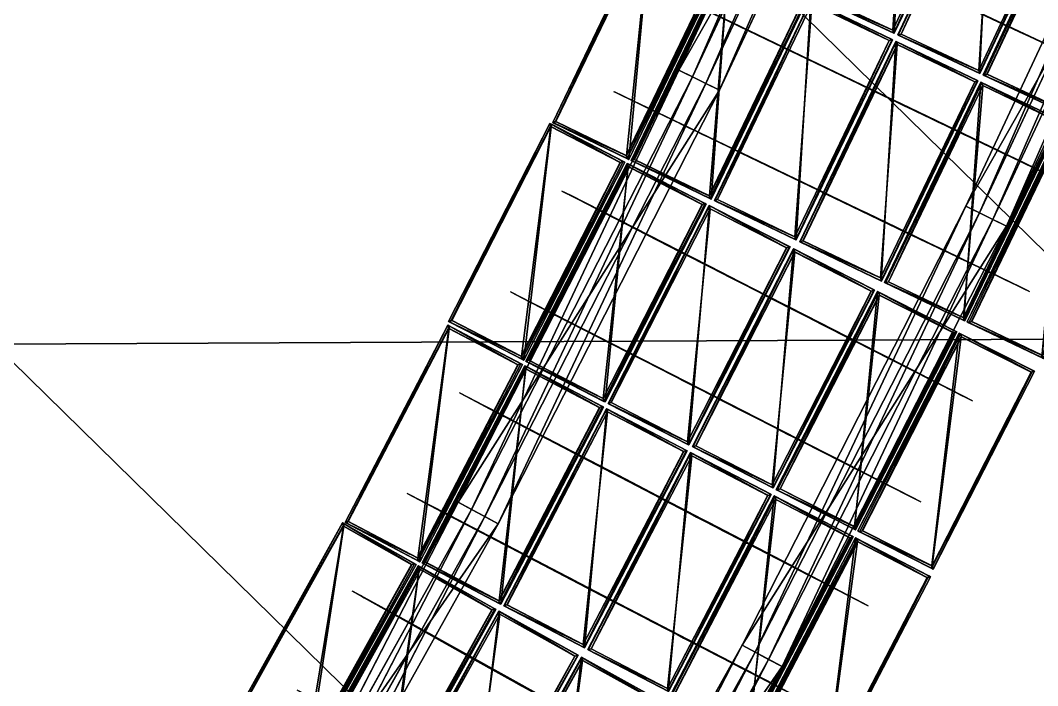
# Model space of a CAD drawing. Extents: x -372 to 678, y -263 to 741.
# Drawn here: x 194.69 to 205.91, y 59.36 to 66.69 of the extents above; entities that cross this region are included whole.
import ezdxf

# ---------------------------------------------------------------- set-up
doc = ezdxf.new("R2010")
doc.units = 0
doc.header["$LTSCALE"] = 0.0254
doc.layers.get('0').update_dxf_attribs({"linetype": 'CONTINUOUS'})
doc.layers.add('LOCATION_SNAPSHOT', color=144, linetype='CONTINUOUS')
doc.layers.add('LOCATION_TERRAIN', color=36, linetype='CONTINUOUS')

# ---------------------------------------------------------------- blocks, each defined once
blk = doc.blocks.new('LOCATION_SNAPSHOT')
at = {"color": 8}
mesh = blk.add_polyface(dxfattribs=at)
corners = [(-369.308, -262.945), (369.306, 262.947), (-371.821, 259.377), (371.824, -259.377)]
mesh.append_faces([[corners[k] for k in face] for face in [(0, 1, 2), (1, 0, 3)]], dxfattribs={"vtx0": -1, "color": 8})
blk = doc.blocks.new('LOCATION_TERRAIN')
at = {"color": 8}
mesh = blk.add_polyface(dxfattribs=at)
corners = [(206.966, 63.179, 3.534), (206.906, 75.616, 3.383), (194.344, 75.555, 2.913)]
mesh.append_faces([[corners[k] for k in face] for face in [(0, 1, 2)]], dxfattribs={"color": 8})
mesh = blk.add_polyface(dxfattribs=at)
corners = [(206.966, 63.179, 3.534), (194.344, 75.555, 2.913), (194.404, 63.119, 3.344)]
mesh.append_faces([[corners[k] for k in face] for face in [(0, 1, 2)]], dxfattribs={"color": 8})
mesh = blk.add_polyface(dxfattribs=at)
corners = [(207.026, 50.743, 4.174), (206.966, 63.179, 3.534), (194.404, 63.119, 3.344)]
mesh.append_faces([[corners[k] for k in face] for face in [(0, 1, 2)]], dxfattribs={"color": 8})
mesh = blk.add_polyface(dxfattribs=at)
corners = [(207.026, 50.743, 4.174), (194.404, 63.119, 3.344), (194.464, 50.682, 4.183)]
mesh.append_faces([[corners[k] for k in face] for face in [(0, 1, 2)]], dxfattribs={"color": 8})
blk = doc.blocks.new('GROUP_53')
at = {"color": 0}
for p, q in [((8.294, 17.133, -0.399), (5.805, 12.688, -0.327)), ((8.294, 17.133, 0.101), (5.805, 12.688, 0.173)), ((8.294, 17.133, 0.101), (5.805, 12.688, 0.173)), ((8.294, 17.133, -0.399), (5.805, 12.688, -0.327)), ((8.294, 17.133, -0.399), (5.952, 12.609, -0.327)), ((8.294, 17.133, -0.399), (5.952, 12.609, -0.327)), ((8.437, 17.049, -0.399), (5.952, 12.609, -0.327)), ((8.437, 17.049, -0.399), (5.952, 12.609, -0.327)), ((8.437, 17.049, -0.149), (5.952, 12.609, -0.077)), ((8.437, 17.049, -0.149), (5.952, 12.609, -0.077)), ((8.437, 17.049, -0.149), (6.099, 12.53, -0.077)), ((8.437, 17.049, -0.149), (6.099, 12.53, -0.077)), ((8.581, 16.964, -0.149), (6.099, 12.53, -0.077)), ((8.581, 16.964, -0.149), (6.099, 12.53, -0.077)), ((8.581, 16.964, -0.399), (6.099, 12.53, -0.327)), ((8.581, 16.964, -0.399), (6.099, 12.53, -0.327)), ((8.581, 16.964, -0.399), (6.246, 12.451, -0.327)), ((8.581, 16.964, -0.399), (6.246, 12.451, -0.327)), ((8.725, 16.88, 0.101), (5.805, 12.688, 0.173)), ((8.725, 16.88, 0.101), (5.805, 12.688, 0.173)), ((8.725, 16.88, -0.399), (6.246, 12.451, -0.327)), ((8.725, 16.88, -0.399), (6.246, 12.451, -0.327)), ((8.725, 16.88, 0.101), (6.246, 12.451, 0.173)), ((8.725, 16.88, 0.101), (6.246, 12.451, 0.173)), ((5.805, 12.688, -0.327), (3.36, 7.909, -0.278)), ((5.805, 12.688, 0.173), (3.36, 7.909, 0.222)), ((5.805, 12.688, 0.173), (3.36, 7.909, 0.222)), ((5.805, 12.688, -0.327), (3.36, 7.909, -0.278)), ((5.805, 12.688, -0.327), (3.51, 7.836, -0.278)), ((5.805, 12.688, -0.327), (3.51, 7.836, -0.278)), ((5.805, 12.688, -0.327), (5.952, 12.609, -0.327)), ((6.246, 12.451, 0.173), (5.805, 12.688, 0.173)), ((5.805, 12.688, 0.173), (5.805, 12.688, -0.327)), ((5.805, 12.688, -0.327), (5.952, 12.609, -0.327)), ((6.246, 12.451, 0.173), (5.805, 12.688, 0.173)), ((5.805, 12.688, 0.173), (5.805, 12.688, -0.327)), ((5.952, 12.609, -0.327), (3.51, 7.836, -0.278)), ((5.952, 12.609, -0.327), (3.51, 7.836, -0.278)), ((5.952, 12.609, -0.077), (3.51, 7.836, -0.028)), ((5.952, 12.609, -0.077), (3.51, 7.836, -0.028)), ((5.952, 12.609, -0.077), (3.659, 7.763, -0.028)), ((5.952, 12.609, -0.077), (3.659, 7.763, -0.028)), ((5.952, 12.609, -0.327), (5.952, 12.609, -0.077)), ((5.952, 12.609, -0.077), (6.099, 12.53, -0.077)), ((5.952, 12.609, -0.327), (5.952, 12.609, -0.077)), ((5.952, 12.609, -0.077), (6.099, 12.53, -0.077)), ((6.246, 12.451, 0.173), (3.36, 7.909, 0.222)), ((6.246, 12.451, 0.173), (3.36, 7.909, 0.222)), ((6.099, 12.53, -0.077), (3.659, 7.763, -0.028)), ((6.099, 12.53, -0.077), (3.659, 7.763, -0.028)), ((6.099, 12.53, -0.327), (3.659, 7.763, -0.278)), ((6.099, 12.53, -0.327), (3.659, 7.763, -0.278)), ((6.099, 12.53, -0.327), (3.809, 7.689, -0.278)), ((6.099, 12.53, -0.327), (3.809, 7.689, -0.278)), ((6.246, 12.451, -0.327), (3.809, 7.689, -0.278)), ((6.246, 12.451, -0.327), (3.809, 7.689, -0.278)), ((6.246, 12.451, 0.173), (3.809, 7.689, 0.222)), ((6.246, 12.451, 0.173), (3.809, 7.689, 0.222)), ((6.099, 12.53, -0.077), (6.099, 12.53, -0.327)), ((6.099, 12.53, -0.327), (6.246, 12.451, -0.327)), ((6.099, 12.53, -0.077), (6.099, 12.53, -0.327)), ((6.099, 12.53, -0.327), (6.246, 12.451, -0.327)), ((6.246, 12.451, -0.327), (6.246, 12.451, 0.173)), ((6.246, 12.451, -0.327), (6.246, 12.451, 0.173)), ((3.36, 7.909, -0.278), (0.655, 2.147, -0.25)), ((3.36, 7.909, 0.222), (0.655, 2.147, 0.25)), ((3.36, 7.909, 0.222), (0.655, 2.147, 0.25)), ((3.36, 7.909, -0.278), (0.655, 2.147, -0.25)), ((3.36, 7.909, -0.278), (3.51, 7.836, -0.278)), ((3.809, 7.689, 0.222), (3.36, 7.909, 0.222)), ((3.36, 7.909, 0.222), (3.36, 7.909, -0.278)), ((3.36, 7.909, -0.278), (3.51, 7.836, -0.278)), ((3.809, 7.689, 0.222), (3.36, 7.909, 0.222)), ((3.36, 7.909, 0.222), (3.36, 7.909, -0.278)), ((3.51, 7.836, -0.278), (0.807, 2.078, -0.25)), ((3.51, 7.836, -0.278), (0.807, 2.078, -0.25)), ((3.51, 7.836, -0.028), (0.807, 2.078)), ((3.51, 7.836, -0.028), (0.807, 2.078)), ((3.659, 7.763, -0.028), (0.959, 2.01)), ((3.659, 7.763, -0.028), (0.959, 2.01)), ((3.659, 7.763, -0.278), (0.959, 2.01, -0.25)), ((3.659, 7.763, -0.278), (0.959, 2.01, -0.25)), ((3.51, 7.836, -0.278), (3.51, 7.836, -0.028)), ((3.51, 7.836, -0.028), (3.659, 7.763, -0.028)), ((3.51, 7.836, -0.278), (3.51, 7.836, -0.028)), ((3.51, 7.836, -0.028), (3.659, 7.763, -0.028)), ((3.659, 7.763, -0.028), (3.659, 7.763, -0.278)), ((3.659, 7.763, -0.278), (3.809, 7.689, -0.278)), ((3.659, 7.763, -0.028), (3.659, 7.763, -0.278)), ((3.659, 7.763, -0.278), (3.809, 7.689, -0.278)), ((3.809, 7.689, 0.222), (0.655, 2.147, 0.25)), ((3.809, 7.689, 0.222), (0.655, 2.147, 0.25)), ((3.809, 7.689, -0.278), (1.111, 1.941, -0.25)), ((3.809, 7.689, -0.278), (1.111, 1.941, -0.25)), ((3.809, 7.689, 0.222), (1.111, 1.941, 0.25)), ((3.809, 7.689, 0.222), (1.111, 1.941, 0.25)), ((3.809, 7.689, -0.278), (3.809, 7.689, 0.222)), ((3.809, 7.689, -0.278), (3.809, 7.689, 0.222))]:
    blk.add_line(p, q, dxfattribs=at)
mesh = blk.add_polyface(dxfattribs=at)
corners = [(8.294, 17.133, -0.399), (5.952, 12.609, -0.327), (5.805, 12.688, -0.327)]
mesh.append_faces([[corners[k] for k in face] for face in [(0, 1, 2)]], dxfattribs={"color": 0})
mesh = blk.add_polyface(dxfattribs=at)
corners = [(8.725, 16.88, 0.101), (8.294, 17.133, 0.101), (5.805, 12.688, 0.173)]
mesh.append_faces([[corners[k] for k in face] for face in [(0, 1, 2)]], dxfattribs={"color": 0})
mesh = blk.add_polyface(dxfattribs=at)
corners = [(8.294, 17.133, 0.101), (5.805, 12.688, -0.327), (5.805, 12.688, 0.173), (8.294, 17.133, -0.399)]
mesh.append_faces([[corners[k] for k in face] for face in [(0, 1, 2), (1, 0, 3)]], dxfattribs={"vtx0": -1, "color": 0})
mesh = blk.add_polyface(dxfattribs=at)
corners = [(8.437, 17.049, -0.399), (5.952, 12.609, -0.327), (8.294, 17.133, -0.399)]
mesh.append_faces([[corners[k] for k in face] for face in [(0, 1, 2)]], dxfattribs={"color": 0})
mesh = blk.add_polyface(dxfattribs=at)
corners = [(8.437, 17.049, -0.399), (5.952, 12.609, -0.077), (5.952, 12.609, -0.327), (8.437, 17.049, -0.149)]
mesh.append_faces([[corners[k] for k in face] for face in [(0, 1, 2), (1, 0, 3)]], dxfattribs={"vtx0": -1, "color": 0})
mesh = blk.add_polyface(dxfattribs=at)
corners = [(8.437, 17.049, -0.149), (6.099, 12.53, -0.077), (5.952, 12.609, -0.077)]
mesh.append_faces([[corners[k] for k in face] for face in [(0, 1, 2)]], dxfattribs={"color": 0})
mesh = blk.add_polyface(dxfattribs=at)
corners = [(8.581, 16.964, -0.149), (6.099, 12.53, -0.077), (8.437, 17.049, -0.149)]
mesh.append_faces([[corners[k] for k in face] for face in [(0, 1, 2)]], dxfattribs={"color": 0})
mesh = blk.add_polyface(dxfattribs=at)
corners = [(8.581, 16.964, -0.149), (6.099, 12.53, -0.327), (6.099, 12.53, -0.077), (8.581, 16.964, -0.399)]
mesh.append_faces([[corners[k] for k in face] for face in [(0, 1, 2), (1, 0, 3)]], dxfattribs={"vtx0": -1, "color": 0})
mesh = blk.add_polyface(dxfattribs=at)
corners = [(8.581, 16.964, -0.399), (6.246, 12.451, -0.327), (6.099, 12.53, -0.327)]
mesh.append_faces([[corners[k] for k in face] for face in [(0, 1, 2)]], dxfattribs={"color": 0})
mesh = blk.add_polyface(dxfattribs=at)
corners = [(8.725, 16.88, -0.399), (6.246, 12.451, -0.327), (8.581, 16.964, -0.399)]
mesh.append_faces([[corners[k] for k in face] for face in [(0, 1, 2)]], dxfattribs={"color": 0})
mesh = blk.add_polyface(dxfattribs=at)
corners = [(8.725, 16.88, 0.101), (5.805, 12.688, 0.173), (6.246, 12.451, 0.173)]
mesh.append_faces([[corners[k] for k in face] for face in [(0, 1, 2)]], dxfattribs={"color": 0})
mesh = blk.add_polyface(dxfattribs=at)
corners = [(8.725, 16.88, -0.399), (6.246, 12.451, 0.173), (6.246, 12.451, -0.327), (8.725, 16.88, 0.101)]
mesh.append_faces([[corners[k] for k in face] for face in [(0, 1, 2), (1, 0, 3)]], dxfattribs={"vtx0": -1, "color": 0})
mesh = blk.add_polyface(dxfattribs=at)
corners = [(5.805, 12.688, -0.327), (3.51, 7.836, -0.278), (3.36, 7.909, -0.278)]
mesh.append_faces([[corners[k] for k in face] for face in [(0, 1, 2)]], dxfattribs={"color": 0})
mesh = blk.add_polyface(dxfattribs=at)
corners = [(6.246, 12.451, 0.173), (5.805, 12.688, 0.173), (3.36, 7.909, 0.222)]
mesh.append_faces([[corners[k] for k in face] for face in [(0, 1, 2)]], dxfattribs={"color": 0})
mesh = blk.add_polyface(dxfattribs=at)
corners = [(5.805, 12.688, 0.173), (3.36, 7.909, -0.278), (3.36, 7.909, 0.222), (5.805, 12.688, -0.327)]
mesh.append_faces([[corners[k] for k in face] for face in [(0, 1, 2), (1, 0, 3)]], dxfattribs={"vtx0": -1, "color": 0})
mesh = blk.add_polyface(dxfattribs=at)
corners = [(5.952, 12.609, -0.327), (3.51, 7.836, -0.278), (5.805, 12.688, -0.327)]
mesh.append_faces([[corners[k] for k in face] for face in [(0, 1, 2)]], dxfattribs={"color": 0})
mesh = blk.add_polyface(dxfattribs=at)
corners = [(5.952, 12.609, -0.327), (3.51, 7.836, -0.028), (3.51, 7.836, -0.278), (5.952, 12.609, -0.077)]
mesh.append_faces([[corners[k] for k in face] for face in [(0, 1, 2), (1, 0, 3)]], dxfattribs={"vtx0": -1, "color": 0})
mesh = blk.add_polyface(dxfattribs=at)
corners = [(5.952, 12.609, -0.077), (3.659, 7.763, -0.028), (3.51, 7.836, -0.028)]
mesh.append_faces([[corners[k] for k in face] for face in [(0, 1, 2)]], dxfattribs={"color": 0})
mesh = blk.add_polyface(dxfattribs=at)
corners = [(6.099, 12.53, -0.077), (3.659, 7.763, -0.028), (5.952, 12.609, -0.077)]
mesh.append_faces([[corners[k] for k in face] for face in [(0, 1, 2)]], dxfattribs={"color": 0})
mesh = blk.add_polyface(dxfattribs=at)
corners = [(6.246, 12.451, 0.173), (3.36, 7.909, 0.222), (3.809, 7.689, 0.222)]
mesh.append_faces([[corners[k] for k in face] for face in [(0, 1, 2)]], dxfattribs={"color": 0})
mesh = blk.add_polyface(dxfattribs=at)
corners = [(6.099, 12.53, -0.077), (3.659, 7.763, -0.278), (3.659, 7.763, -0.028), (6.099, 12.53, -0.327)]
mesh.append_faces([[corners[k] for k in face] for face in [(0, 1, 2), (1, 0, 3)]], dxfattribs={"vtx0": -1, "color": 0})
mesh = blk.add_polyface(dxfattribs=at)
corners = [(6.099, 12.53, -0.327), (3.809, 7.689, -0.278), (3.659, 7.763, -0.278)]
mesh.append_faces([[corners[k] for k in face] for face in [(0, 1, 2)]], dxfattribs={"color": 0})
mesh = blk.add_polyface(dxfattribs=at)
corners = [(6.246, 12.451, -0.327), (3.809, 7.689, -0.278), (6.099, 12.53, -0.327)]
mesh.append_faces([[corners[k] for k in face] for face in [(0, 1, 2)]], dxfattribs={"color": 0})
mesh = blk.add_polyface(dxfattribs=at)
corners = [(6.246, 12.451, -0.327), (3.809, 7.689, 0.222), (3.809, 7.689, -0.278), (6.246, 12.451, 0.173)]
mesh.append_faces([[corners[k] for k in face] for face in [(0, 1, 2), (1, 0, 3)]], dxfattribs={"vtx0": -1, "color": 0})
mesh = blk.add_polyface(dxfattribs=at)
corners = [(3.36, 7.909, -0.278), (0.807, 2.078, -0.25), (0.655, 2.147, -0.25), (3.51, 7.836, -0.278)]
mesh.append_faces([[corners[k] for k in face] for face in [(0, 1, 2), (1, 0, 3)]], dxfattribs={"vtx0": -1, "color": 0})
mesh = blk.add_polyface(dxfattribs=at)
corners = [(3.809, 7.689, 0.222), (3.36, 7.909, 0.222), (0.655, 2.147, 0.25)]
mesh.append_faces([[corners[k] for k in face] for face in [(0, 1, 2)]], dxfattribs={"color": 0})
mesh = blk.add_polyface(dxfattribs=at)
corners = [(3.36, 7.909, 0.222), (0.655, 2.147, -0.25), (0.655, 2.147, 0.25), (3.36, 7.909, -0.278)]
mesh.append_faces([[corners[k] for k in face] for face in [(0, 1, 2), (1, 0, 3)]], dxfattribs={"vtx0": -1, "color": 0})
mesh = blk.add_polyface(dxfattribs=at)
corners = [(3.51, 7.836, -0.278), (0.807, 2.078), (0.807, 2.078, -0.25), (3.51, 7.836, -0.028)]
mesh.append_faces([[corners[k] for k in face] for face in [(0, 1, 2), (1, 0, 3)]], dxfattribs={"vtx0": -1, "color": 0})
mesh = blk.add_polyface(dxfattribs=at)
corners = [(3.51, 7.836, -0.028), (0.959, 2.01), (0.807, 2.078), (3.659, 7.763, -0.028)]
mesh.append_faces([[corners[k] for k in face] for face in [(0, 1, 2), (1, 0, 3)]], dxfattribs={"vtx0": -1, "color": 0})
mesh = blk.add_polyface(dxfattribs=at)
corners = [(3.659, 7.763, -0.028), (0.959, 2.01, -0.25), (0.959, 2.01), (3.659, 7.763, -0.278)]
mesh.append_faces([[corners[k] for k in face] for face in [(0, 1, 2), (1, 0, 3)]], dxfattribs={"vtx0": -1, "color": 0})
mesh = blk.add_polyface(dxfattribs=at)
corners = [(3.659, 7.763, -0.278), (1.111, 1.941, -0.25), (0.959, 2.01, -0.25), (3.809, 7.689, -0.278)]
mesh.append_faces([[corners[k] for k in face] for face in [(0, 1, 2), (1, 0, 3)]], dxfattribs={"vtx0": -1, "color": 0})
mesh = blk.add_polyface(dxfattribs=at)
corners = [(3.809, 7.689, 0.222), (0.655, 2.147, 0.25), (1.111, 1.941, 0.25)]
mesh.append_faces([[corners[k] for k in face] for face in [(0, 1, 2)]], dxfattribs={"color": 0})
mesh = blk.add_polyface(dxfattribs=at)
corners = [(3.809, 7.689, -0.278), (1.111, 1.941, 0.25), (1.111, 1.941, -0.25), (3.809, 7.689, 0.222)]
mesh.append_faces([[corners[k] for k in face] for face in [(0, 1, 2), (1, 0, 3)]], dxfattribs={"vtx0": -1, "color": 0})
blk = doc.blocks.new('GROUP217_1')
at = {"color": 9}
blk.add_blockref('GROUP_53', (0, 0), dxfattribs=at)
blk = doc.blocks.new('GROUP216_2')
at = {"color": 0}
blk.add_blockref('GROUP217_1', (0, 0), dxfattribs=at)
blk = doc.blocks.new('GROUP_54')
at = {"color": 0}
for p, q in [((8.566, 17.32, -0.399), (6.003, 12.824, -0.327)), ((8.566, 17.32, 0.101), (6.003, 12.824, 0.173)), ((8.566, 17.32, 0.101), (6.003, 12.824, 0.173)), ((8.566, 17.32, -0.399), (6.003, 12.824, -0.327)), ((8.566, 17.32, -0.399), (6.15, 12.745, -0.327)), ((8.566, 17.32, -0.399), (6.15, 12.745, -0.327)), ((8.709, 17.235, -0.399), (6.15, 12.745, -0.327)), ((8.709, 17.235, -0.399), (6.15, 12.745, -0.327)), ((8.709, 17.235, -0.149), (6.15, 12.745, -0.077)), ((8.709, 17.235, -0.149), (6.15, 12.745, -0.077)), ((8.709, 17.235, -0.149), (6.296, 12.665, -0.077)), ((8.709, 17.235, -0.149), (6.296, 12.665, -0.077)), ((8.996, 17.064, 0.101), (6.003, 12.824, 0.173)), ((8.996, 17.064, 0.101), (6.003, 12.824, 0.173)), ((8.852, 17.15, -0.149), (6.296, 12.665, -0.077)), ((8.852, 17.15, -0.149), (6.296, 12.665, -0.077)), ((8.852, 17.15, -0.399), (6.296, 12.665, -0.327)), ((8.852, 17.15, -0.399), (6.296, 12.665, -0.327)), ((8.852, 17.15, -0.399), (6.442, 12.585, -0.327)), ((8.852, 17.15, -0.399), (6.442, 12.585, -0.327)), ((8.996, 17.064, -0.399), (6.442, 12.585, -0.327)), ((8.996, 17.064, -0.399), (6.442, 12.585, -0.327)), ((8.996, 17.064, 0.101), (6.442, 12.585, 0.173)), ((8.996, 17.064, 0.101), (6.442, 12.585, 0.173)), ((6.003, 12.824, -0.327), (3.481, 7.994, -0.278)), ((6.003, 12.824, 0.173), (3.481, 7.994, 0.222)), ((6.003, 12.824, 0.173), (3.481, 7.994, 0.222)), ((6.003, 12.824, -0.327), (3.481, 7.994, -0.278)), ((6.003, 12.824, -0.327), (3.63, 7.919, -0.278)), ((6.003, 12.824, -0.327), (3.63, 7.919, -0.278)), ((6.003, 12.824, -0.327), (6.15, 12.745, -0.327)), ((6.442, 12.585, 0.173), (6.003, 12.824, 0.173)), ((6.003, 12.824, 0.173), (6.003, 12.824, -0.327)), ((6.003, 12.824, -0.327), (6.15, 12.745, -0.327)), ((6.442, 12.585, 0.173), (6.003, 12.824, 0.173)), ((6.003, 12.824, 0.173), (6.003, 12.824, -0.327)), ((6.15, 12.745, -0.327), (3.63, 7.919, -0.278)), ((6.15, 12.745, -0.327), (3.63, 7.919, -0.278)), ((6.15, 12.745, -0.077), (3.63, 7.919, -0.028)), ((6.15, 12.745, -0.077), (3.63, 7.919, -0.028)), ((6.15, 12.745, -0.077), (3.779, 7.844, -0.028)), ((6.15, 12.745, -0.077), (3.779, 7.844, -0.028)), ((6.15, 12.745, -0.327), (6.15, 12.745, -0.077)), ((6.15, 12.745, -0.077), (6.296, 12.665, -0.077)), ((6.15, 12.745, -0.327), (6.15, 12.745, -0.077)), ((6.15, 12.745, -0.077), (6.296, 12.665, -0.077)), ((6.442, 12.585, 0.173), (3.481, 7.994, 0.222)), ((6.442, 12.585, 0.173), (3.481, 7.994, 0.222)), ((6.296, 12.665, -0.077), (3.779, 7.844, -0.028)), ((6.296, 12.665, -0.077), (3.779, 7.844, -0.028)), ((6.296, 12.665, -0.327), (3.779, 7.844, -0.278)), ((6.296, 12.665, -0.327), (3.779, 7.844, -0.278)), ((6.296, 12.665, -0.327), (3.928, 7.77, -0.278)), ((6.296, 12.665, -0.327), (3.928, 7.77, -0.278)), ((6.442, 12.585, -0.327), (3.928, 7.77, -0.278)), ((6.442, 12.585, -0.327), (3.928, 7.77, -0.278)), ((6.442, 12.585, 0.173), (3.928, 7.77, 0.222)), ((6.442, 12.585, 0.173), (3.928, 7.77, 0.222)), ((6.296, 12.665, -0.077), (6.296, 12.665, -0.327)), ((6.296, 12.665, -0.327), (6.442, 12.585, -0.327)), ((6.296, 12.665, -0.077), (6.296, 12.665, -0.327)), ((6.296, 12.665, -0.327), (6.442, 12.585, -0.327)), ((6.442, 12.585, -0.327), (6.442, 12.585, 0.173)), ((6.442, 12.585, -0.327), (6.442, 12.585, 0.173)), ((3.481, 7.994, -0.278), (0.686, 2.17, -0.25)), ((3.481, 7.994, 0.222), (0.686, 2.17, 0.25)), ((3.481, 7.994, 0.222), (0.686, 2.17, 0.25)), ((3.481, 7.994, -0.278), (0.686, 2.17, -0.25)), ((3.481, 7.994, -0.278), (3.63, 7.919, -0.278)), ((3.928, 7.77, 0.222), (3.481, 7.994, 0.222)), ((3.481, 7.994, 0.222), (3.481, 7.994, -0.278)), ((3.481, 7.994, -0.278), (3.63, 7.919, -0.278)), ((3.928, 7.77, 0.222), (3.481, 7.994, 0.222)), ((3.481, 7.994, 0.222), (3.481, 7.994, -0.278)), ((3.63, 7.919, -0.278), (0.838, 2.1, -0.25)), ((3.63, 7.919, -0.278), (0.838, 2.1, -0.25)), ((3.63, 7.919, -0.028), (0.838, 2.1)), ((3.63, 7.919, -0.028), (0.838, 2.1)), ((3.63, 7.919, -0.278), (3.63, 7.919, -0.028)), ((3.63, 7.919, -0.028), (3.779, 7.844, -0.028)), ((3.63, 7.919, -0.278), (3.63, 7.919, -0.028)), ((3.63, 7.919, -0.028), (3.779, 7.844, -0.028)), ((3.928, 7.77, 0.222), (0.686, 2.17, 0.25)), ((3.928, 7.77, 0.222), (0.686, 2.17, 0.25)), ((3.779, 7.844, -0.028), (0.989, 2.03)), ((3.779, 7.844, -0.028), (0.989, 2.03)), ((3.779, 7.844, -0.278), (0.989, 2.03, -0.25)), ((3.779, 7.844, -0.278), (0.989, 2.03, -0.25)), ((3.928, 7.77, -0.278), (1.14, 1.961, -0.25)), ((3.928, 7.77, -0.278), (1.14, 1.961, -0.25)), ((3.928, 7.77, 0.222), (1.14, 1.961, 0.25)), ((3.928, 7.77, 0.222), (1.14, 1.961, 0.25)), ((3.779, 7.844, -0.028), (3.779, 7.844, -0.278)), ((3.779, 7.844, -0.278), (3.928, 7.77, -0.278)), ((3.779, 7.844, -0.028), (3.779, 7.844, -0.278)), ((3.779, 7.844, -0.278), (3.928, 7.77, -0.278)), ((3.928, 7.77, -0.278), (3.928, 7.77, 0.222)), ((3.928, 7.77, -0.278), (3.928, 7.77, 0.222))]:
    blk.add_line(p, q, dxfattribs=at)
mesh = blk.add_polyface(dxfattribs=at)
corners = [(8.566, 17.32, -0.399), (6.15, 12.745, -0.327), (6.003, 12.824, -0.327)]
mesh.append_faces([[corners[k] for k in face] for face in [(0, 1, 2)]], dxfattribs={"color": 0})
mesh = blk.add_polyface(dxfattribs=at)
corners = [(8.996, 17.064, 0.101), (8.566, 17.32, 0.101), (6.003, 12.824, 0.173)]
mesh.append_faces([[corners[k] for k in face] for face in [(0, 1, 2)]], dxfattribs={"color": 0})
mesh = blk.add_polyface(dxfattribs=at)
corners = [(8.566, 17.32, 0.101), (6.003, 12.824, -0.327), (6.003, 12.824, 0.173), (8.566, 17.32, -0.399)]
mesh.append_faces([[corners[k] for k in face] for face in [(0, 1, 2), (1, 0, 3)]], dxfattribs={"vtx0": -1, "color": 0})
mesh = blk.add_polyface(dxfattribs=at)
corners = [(8.709, 17.235, -0.399), (6.15, 12.745, -0.327), (8.566, 17.32, -0.399)]
mesh.append_faces([[corners[k] for k in face] for face in [(0, 1, 2)]], dxfattribs={"color": 0})
mesh = blk.add_polyface(dxfattribs=at)
corners = [(8.709, 17.235, -0.399), (6.15, 12.745, -0.077), (6.15, 12.745, -0.327), (8.709, 17.235, -0.149)]
mesh.append_faces([[corners[k] for k in face] for face in [(0, 1, 2), (1, 0, 3)]], dxfattribs={"vtx0": -1, "color": 0})
mesh = blk.add_polyface(dxfattribs=at)
corners = [(8.709, 17.235, -0.149), (6.296, 12.665, -0.077), (6.15, 12.745, -0.077)]
mesh.append_faces([[corners[k] for k in face] for face in [(0, 1, 2)]], dxfattribs={"color": 0})
mesh = blk.add_polyface(dxfattribs=at)
corners = [(8.852, 17.15, -0.149), (6.296, 12.665, -0.077), (8.709, 17.235, -0.149)]
mesh.append_faces([[corners[k] for k in face] for face in [(0, 1, 2)]], dxfattribs={"color": 0})
mesh = blk.add_polyface(dxfattribs=at)
corners = [(8.996, 17.064, 0.101), (6.003, 12.824, 0.173), (6.442, 12.585, 0.173)]
mesh.append_faces([[corners[k] for k in face] for face in [(0, 1, 2)]], dxfattribs={"color": 0})
mesh = blk.add_polyface(dxfattribs=at)
corners = [(8.852, 17.15, -0.149), (6.296, 12.665, -0.327), (6.296, 12.665, -0.077), (8.852, 17.15, -0.399)]
mesh.append_faces([[corners[k] for k in face] for face in [(0, 1, 2), (1, 0, 3)]], dxfattribs={"vtx0": -1, "color": 0})
mesh = blk.add_polyface(dxfattribs=at)
corners = [(8.852, 17.15, -0.399), (6.442, 12.585, -0.327), (6.296, 12.665, -0.327)]
mesh.append_faces([[corners[k] for k in face] for face in [(0, 1, 2)]], dxfattribs={"color": 0})
mesh = blk.add_polyface(dxfattribs=at)
corners = [(8.996, 17.064, -0.399), (6.442, 12.585, -0.327), (8.852, 17.15, -0.399)]
mesh.append_faces([[corners[k] for k in face] for face in [(0, 1, 2)]], dxfattribs={"color": 0})
mesh = blk.add_polyface(dxfattribs=at)
corners = [(8.996, 17.064, -0.399), (6.442, 12.585, 0.173), (6.442, 12.585, -0.327), (8.996, 17.064, 0.101)]
mesh.append_faces([[corners[k] for k in face] for face in [(0, 1, 2), (1, 0, 3)]], dxfattribs={"vtx0": -1, "color": 0})
mesh = blk.add_polyface(dxfattribs=at)
corners = [(6.003, 12.824, -0.327), (3.63, 7.919, -0.278), (3.481, 7.994, -0.278)]
mesh.append_faces([[corners[k] for k in face] for face in [(0, 1, 2)]], dxfattribs={"color": 0})
mesh = blk.add_polyface(dxfattribs=at)
corners = [(6.442, 12.585, 0.173), (6.003, 12.824, 0.173), (3.481, 7.994, 0.222)]
mesh.append_faces([[corners[k] for k in face] for face in [(0, 1, 2)]], dxfattribs={"color": 0})
mesh = blk.add_polyface(dxfattribs=at)
corners = [(6.003, 12.824, 0.173), (3.481, 7.994, -0.278), (3.481, 7.994, 0.222), (6.003, 12.824, -0.327)]
mesh.append_faces([[corners[k] for k in face] for face in [(0, 1, 2), (1, 0, 3)]], dxfattribs={"vtx0": -1, "color": 0})
mesh = blk.add_polyface(dxfattribs=at)
corners = [(6.15, 12.745, -0.327), (3.63, 7.919, -0.278), (6.003, 12.824, -0.327)]
mesh.append_faces([[corners[k] for k in face] for face in [(0, 1, 2)]], dxfattribs={"color": 0})
mesh = blk.add_polyface(dxfattribs=at)
corners = [(6.15, 12.745, -0.327), (3.63, 7.919, -0.028), (3.63, 7.919, -0.278), (6.15, 12.745, -0.077)]
mesh.append_faces([[corners[k] for k in face] for face in [(0, 1, 2), (1, 0, 3)]], dxfattribs={"vtx0": -1, "color": 0})
mesh = blk.add_polyface(dxfattribs=at)
corners = [(6.15, 12.745, -0.077), (3.779, 7.844, -0.028), (3.63, 7.919, -0.028)]
mesh.append_faces([[corners[k] for k in face] for face in [(0, 1, 2)]], dxfattribs={"color": 0})
mesh = blk.add_polyface(dxfattribs=at)
corners = [(6.296, 12.665, -0.077), (3.779, 7.844, -0.028), (6.15, 12.745, -0.077)]
mesh.append_faces([[corners[k] for k in face] for face in [(0, 1, 2)]], dxfattribs={"color": 0})
mesh = blk.add_polyface(dxfattribs=at)
corners = [(6.442, 12.585, 0.173), (3.481, 7.994, 0.222), (3.928, 7.77, 0.222)]
mesh.append_faces([[corners[k] for k in face] for face in [(0, 1, 2)]], dxfattribs={"color": 0})
mesh = blk.add_polyface(dxfattribs=at)
corners = [(6.296, 12.665, -0.077), (3.779, 7.844, -0.278), (3.779, 7.844, -0.028), (6.296, 12.665, -0.327)]
mesh.append_faces([[corners[k] for k in face] for face in [(0, 1, 2), (1, 0, 3)]], dxfattribs={"vtx0": -1, "color": 0})
mesh = blk.add_polyface(dxfattribs=at)
corners = [(6.296, 12.665, -0.327), (3.928, 7.77, -0.278), (3.779, 7.844, -0.278)]
mesh.append_faces([[corners[k] for k in face] for face in [(0, 1, 2)]], dxfattribs={"color": 0})
mesh = blk.add_polyface(dxfattribs=at)
corners = [(6.442, 12.585, -0.327), (3.928, 7.77, -0.278), (6.296, 12.665, -0.327)]
mesh.append_faces([[corners[k] for k in face] for face in [(0, 1, 2)]], dxfattribs={"color": 0})
mesh = blk.add_polyface(dxfattribs=at)
corners = [(6.442, 12.585, -0.327), (3.928, 7.77, 0.222), (3.928, 7.77, -0.278), (6.442, 12.585, 0.173)]
mesh.append_faces([[corners[k] for k in face] for face in [(0, 1, 2), (1, 0, 3)]], dxfattribs={"vtx0": -1, "color": 0})
mesh = blk.add_polyface(dxfattribs=at)
corners = [(3.481, 7.994, -0.278), (0.838, 2.1, -0.25), (0.686, 2.17, -0.25), (3.63, 7.919, -0.278)]
mesh.append_faces([[corners[k] for k in face] for face in [(0, 1, 2), (1, 0, 3)]], dxfattribs={"vtx0": -1, "color": 0})
mesh = blk.add_polyface(dxfattribs=at)
corners = [(3.928, 7.77, 0.222), (3.481, 7.994, 0.222), (0.686, 2.17, 0.25)]
mesh.append_faces([[corners[k] for k in face] for face in [(0, 1, 2)]], dxfattribs={"color": 0})
mesh = blk.add_polyface(dxfattribs=at)
corners = [(3.481, 7.994, 0.222), (0.686, 2.17, -0.25), (0.686, 2.17, 0.25), (3.481, 7.994, -0.278)]
mesh.append_faces([[corners[k] for k in face] for face in [(0, 1, 2), (1, 0, 3)]], dxfattribs={"vtx0": -1, "color": 0})
mesh = blk.add_polyface(dxfattribs=at)
corners = [(3.63, 7.919, -0.278), (0.838, 2.1), (0.838, 2.1, -0.25), (3.63, 7.919, -0.028)]
mesh.append_faces([[corners[k] for k in face] for face in [(0, 1, 2), (1, 0, 3)]], dxfattribs={"vtx0": -1, "color": 0})
mesh = blk.add_polyface(dxfattribs=at)
corners = [(3.63, 7.919, -0.028), (0.989, 2.03), (0.838, 2.1), (3.779, 7.844, -0.028)]
mesh.append_faces([[corners[k] for k in face] for face in [(0, 1, 2), (1, 0, 3)]], dxfattribs={"vtx0": -1, "color": 0})
mesh = blk.add_polyface(dxfattribs=at)
corners = [(3.928, 7.77, 0.222), (0.686, 2.17, 0.25), (1.14, 1.961, 0.25)]
mesh.append_faces([[corners[k] for k in face] for face in [(0, 1, 2)]], dxfattribs={"color": 0})
mesh = blk.add_polyface(dxfattribs=at)
corners = [(3.779, 7.844, -0.028), (0.989, 2.03, -0.25), (0.989, 2.03), (3.779, 7.844, -0.278)]
mesh.append_faces([[corners[k] for k in face] for face in [(0, 1, 2), (1, 0, 3)]], dxfattribs={"vtx0": -1, "color": 0})
mesh = blk.add_polyface(dxfattribs=at)
corners = [(3.779, 7.844, -0.278), (1.14, 1.961, -0.25), (0.989, 2.03, -0.25), (3.928, 7.77, -0.278)]
mesh.append_faces([[corners[k] for k in face] for face in [(0, 1, 2), (1, 0, 3)]], dxfattribs={"vtx0": -1, "color": 0})
mesh = blk.add_polyface(dxfattribs=at)
corners = [(3.928, 7.77, -0.278), (1.14, 1.961, 0.25), (1.14, 1.961, -0.25), (3.928, 7.77, 0.222)]
mesh.append_faces([[corners[k] for k in face] for face in [(0, 1, 2), (1, 0, 3)]], dxfattribs={"vtx0": -1, "color": 0})
blk = doc.blocks.new('GROUP218_1')
at = {"color": 9}
blk.add_blockref('GROUP_54', (0, 0), dxfattribs=at)
blk = doc.blocks.new('GROUP217_2')
at = {"color": 0}
blk.add_blockref('GROUP218_1', (0, 0), dxfattribs=at)
blk = doc.blocks.new('SOLAR_PANEL_1')
at = {"color": 0}
for p, q in [((0, 0.025), (0, 2.475)), ((0, 2.475), (1, 2.475)), ((0, 2.475), (1, 2.475)), ((0, 2.475), (0, 2.475, 0.05)), ((0, 2.475, 0.05), (1, 2.475, 0.05)), ((0, 0.025), (0, 2.475)), ((0, 0.025, 0.05), (0, 2.475, 0.05)), ((0, 2.475), (0, 2.475, 0.05)), ((0, 2.475, 0.05), (1, 2.475, 0.05)), ((0, 0.025, 0.05), (0, 2.475, 0.05)), ((1, 2.475), (1, 0.025)), ((1, 2.475), (1, 0.025)), ((1, 2.475), (1, 2.475, 0.05)), ((1, 2.475, 0.05), (1, 0.025, 0.05)), ((1, 2.475), (1, 2.475, 0.05)), ((1, 2.475, 0.05), (1, 0.025, 0.05)), ((0.975, 2.45, 0.05), (0.025, 2.45, 0.05)), ((0.025, 2.45, 0.05), (0.025, 0.05, 0.05)), ((0.975, 2.45, 0.05), (0.025, 2.45, 0.05)), ((0.025, 2.45, 0.05), (0.025, 2.45, 0.04)), ((0.975, 2.45, 0.04), (0.025, 2.45, 0.04)), ((0.025, 2.45, 0.05), (0.025, 0.05, 0.05)), ((0.025, 2.45, 0.04), (0.025, 0.05, 0.04)), ((0.025, 2.45, 0.05), (0.025, 2.45, 0.04)), ((0.025, 2.45, 0.04), (0.025, 0.05, 0.04)), ((0.975, 2.45, 0.04), (0.025, 2.45, 0.04)), ((0.975, 0.05, 0.05), (0.975, 2.45, 0.05)), ((0.975, 2.45, 0.05), (0.975, 2.45, 0.04)), ((0.975, 0.05, 0.05), (0.975, 2.45, 0.05)), ((0.975, 2.45, 0.05), (0.975, 2.45, 0.04)), ((0.975, 0.05, 0.04), (0.975, 2.45, 0.04)), ((0.975, 0.05, 0.04), (0.975, 2.45, 0.04)), ((1, 0.025), (0, 0.025)), ((0, 0.025), (0, 0.025, 0.05)), ((1, 0.025), (0, 0.025)), ((1, 0.025, 0.05), (0, 0.025, 0.05)), ((0, 0.025), (0, 0.025, 0.05)), ((1, 0.025, 0.05), (0, 0.025, 0.05)), ((0.025, 0.05, 0.05), (0.975, 0.05, 0.05)), ((0.025, 0.05, 0.05), (0.025, 0.05, 0.04)), ((0.025, 0.05, 0.05), (0.975, 0.05, 0.05)), ((0.025, 0.05, 0.04), (0.975, 0.05, 0.04)), ((0.025, 0.05, 0.05), (0.025, 0.05, 0.04)), ((0.025, 0.05, 0.04), (0.975, 0.05, 0.04)), ((0.975, 0.05, 0.05), (0.975, 0.05, 0.04)), ((0.975, 0.05, 0.05), (0.975, 0.05, 0.04)), ((1, 0.025), (1, 0.025, 0.05)), ((1, 0.025), (1, 0.025, 0.05))]:
    blk.add_line(p, q, dxfattribs=at)
mesh = blk.add_polyface(dxfattribs=at)
corners = [(0, 2.475), (1, 0.025), (0, 0.025), (1, 2.475)]
mesh.append_faces([[corners[k] for k in face] for face in [(0, 1, 2), (1, 0, 3)]], dxfattribs={"vtx0": -1, "color": 0})
mesh = blk.add_polyface(dxfattribs=at)
corners = [(0, 2.475, 0.05), (1, 2.475), (0, 2.475), (1, 2.475, 0.05)]
mesh.append_faces([[corners[k] for k in face] for face in [(0, 1, 2), (1, 0, 3)]], dxfattribs={"vtx0": -1, "color": 0})
mesh = blk.add_polyface(dxfattribs=at)
corners = [(0, 2.475, 0.05), (0, 0.025), (0, 0.025, 0.05), (0, 2.475)]
mesh.append_faces([[corners[k] for k in face] for face in [(0, 1, 2), (1, 0, 3)]], dxfattribs={"vtx0": -1, "color": 0})
mesh = blk.add_polyface(dxfattribs=at)
corners = [(0, 0.025, 0.05), (0.025, 0.05, 0.05), (0, 2.475, 0.05), (1, 0.025, 0.05), (0.975, 0.05, 0.05), (0.975, 2.45, 0.05), (0.025, 2.45, 0.05), (1, 2.475, 0.05)]
mesh.append_faces([[corners[k] for k in face] for face in [(0, 1, 2), (1, 3, 4), (4, 3, 5), (2, 6, 7), (6, 2, 1), (7, 5, 3)]], dxfattribs={"vtx0": -1, "vtx1": -1, "color": 0})
mesh.append_faces([[corners[k] for k in face] for face in [(1, 0, 3), (7, 6, 5)]], dxfattribs={"vtx0": -1, "vtx2": -1, "color": 0})
mesh = blk.add_polyface(dxfattribs=at)
corners = [(1, 2.475), (1, 0.025, 0.05), (1, 0.025), (1, 2.475, 0.05)]
mesh.append_faces([[corners[k] for k in face] for face in [(0, 1, 2), (1, 0, 3)]], dxfattribs={"vtx0": -1, "color": 0})
mesh = blk.add_polyface(dxfattribs=at)
corners = [(0.975, 2.45, 0.05), (0.025, 2.45, 0.04), (0.975, 2.45, 0.04), (0.025, 2.45, 0.05)]
mesh.append_faces([[corners[k] for k in face] for face in [(0, 1, 2), (1, 0, 3)]], dxfattribs={"vtx0": -1, "color": 0})
mesh = blk.add_polyface(dxfattribs=at)
corners = [(0.025, 2.45, 0.04), (0.025, 0.05, 0.05), (0.025, 0.05, 0.04), (0.025, 2.45, 0.05)]
mesh.append_faces([[corners[k] for k in face] for face in [(0, 1, 2), (1, 0, 3)]], dxfattribs={"vtx0": -1, "color": 0})
at = {"color": 153}
mesh = blk.add_polyface(dxfattribs=at)
corners = [(0.975, 0.05, 0.04), (0.025, 2.45, 0.04), (0.025, 0.05, 0.04), (0.975, 2.45, 0.04)]
mesh.append_faces([[corners[k] for k in face] for face in [(0, 1, 2), (1, 0, 3)]], dxfattribs={"vtx0": -1, "color": 153})
at = {"color": 0}
mesh = blk.add_polyface(dxfattribs=at)
corners = [(0.975, 2.45, 0.05), (0.975, 0.05, 0.04), (0.975, 0.05, 0.05), (0.975, 2.45, 0.04)]
mesh.append_faces([[corners[k] for k in face] for face in [(0, 1, 2), (1, 0, 3)]], dxfattribs={"vtx0": -1, "color": 0})
mesh = blk.add_polyface(dxfattribs=at)
corners = [(1, 0.025), (0, 0.025, 0.05), (0, 0.025), (1, 0.025, 0.05)]
mesh.append_faces([[corners[k] for k in face] for face in [(0, 1, 2), (1, 0, 3)]], dxfattribs={"vtx0": -1, "color": 0})
mesh = blk.add_polyface(dxfattribs=at)
corners = [(0.025, 0.05, 0.04), (0.975, 0.05, 0.05), (0.975, 0.05, 0.04), (0.025, 0.05, 0.05)]
mesh.append_faces([[corners[k] for k in face] for face in [(0, 1, 2), (1, 0, 3)]], dxfattribs={"vtx0": -1, "color": 0})
blk = doc.blocks.new('SOLAR_PANEL_STRUCTURE')
at = {"color": 0}
for p, q in [((5.014, 0, -0.009), (2.98, 0, -0.009)), ((2.98, 0, 0.031), (3.456, 0, 0.031)), ((3.456, 0, 0.031), (2.98, 0, 0.716)), ((3.021, 0, 0.728), (3.496, 0, 0.045)), ((3.496, 0, 0.045), (3.971, 0, 0.647)), ((4.009, 0, 0.631), (3.536, 0, 0.031)), ((3.536, 0, 0.031), (4.457, 0, 0.031)), ((4.457, 0, 0.031), (4.009, 0, 0.631)), ((4.059, 0, 0.63), (4.501, 0, 0.039)), ((4.501, 0, 0.039), (4.964, 0, 0.396)), ((4.555, 0, 0.031), (4.989, 0, 0.031)), ((4.989, 0, 0.365), (4.555, 0, 0.031)), ((4.989, 0, 0.031), (4.989, 0, 0.365)), ((5.417, 0, 0.2), (5.014, 0, -0.009)), ((5.029, 0, 0.374), (5.029, 0, 0.044)), ((5.029, 0, 0.044), (5.37, 0, 0.221)), ((5.496, 0, 0.165), (5.513, 0, 0.201))]:
    blk.add_line(p, q, dxfattribs=at)
at = {"color": 0, "extrusion": (4.81162e-16, 1, -7.04887e-16)}
blk.add_arc((-2.98, -5.374), 6.145, 90, 114.4293, dxfattribs=at)
at = {"color": 0}
mesh = blk.add_polyface(dxfattribs=at)
corners = [(4.457, 0, 0.031), (4.555, 0, 0.031), (3.536, 0, 0.031), (4.501, 0, 0.039), (4.989, 0, 0.365), (4.964, 0, 0.396), (5.029, 0, 0.374), (4.009, 0, 0.631), (4.059, 0, 0.63), (3.496, 0, 0.045), (3.971, 0, 0.647), (3.456, 0, 0.031), (2.98, 0, 0.716), (3.021, 0, 0.728), (2.98, 0, 0.771), (5.014, 0, -0.009), (5.029, 0, 0.044), (5.417, 0, 0.2), (4.989, 0, 0.031), (2.98, 0, -0.009), (5.37, 0, 0.221), (5.513, 0, 0.201), (5.016, 0, 0.424), (4.013, 0, 0.684), (5.496, 0, 0.165), (2.98, 0, 0.031)]
mesh.append_faces([[corners[k] for k in face] for face in [(0, 1, 2), (1, 3, 4), (7, 3, 0), (3, 7, 8), (9, 12, 13), (15, 16, 17), (18, 2, 1), (21, 20, 22), (22, 8, 23), (23, 13, 14), (4, 16, 18), (16, 4, 6)]], dxfattribs={"vtx0": -1, "vtx1": -1, "color": 0})
mesh.append_faces([[corners[k] for k in face] for face in [(1, 0, 3), (4, 5, 6), (11, 9, 2), (16, 15, 18), (18, 19, 11), (18, 11, 2), (17, 20, 21), (22, 6, 5), (23, 8, 7), (23, 7, 10)]], dxfattribs={"vtx0": -1, "vtx1": -1, "vtx2": -1, "color": 0})
mesh.append_faces([[corners[k] for k in face] for face in [(4, 3, 5), (9, 7, 2), (7, 9, 10), (9, 11, 12), (13, 12, 14), (18, 15, 19), (17, 16, 20), (22, 20, 6), (22, 5, 8), (23, 10, 13)]], dxfattribs={"vtx0": -1, "vtx2": -1, "color": 0})
mesh.append_faces([[corners[k] for k in face] for face in [(25, 11, 19)]], dxfattribs={"vtx1": -1, "color": 0})
mesh.append_faces([[corners[k] for k in face] for face in [(21, 24, 17)]], dxfattribs={"vtx2": -1, "color": 0})
blk = doc.blocks.new('GROUP0_4')
at = {"color": 0, "extrusion": (-0.411361, -5.15876e-17, 0.911472), "rotation": 90.00000000000011}
blk.add_blockref('SOLAR_PANEL_1', (1.25, -4.205, 2.182), dxfattribs=at)
at = {"color": 0, "extrusion": (-0.251634, -1.95439e-17, 0.967823), "rotation": 90.00000000000001}
blk.add_blockref('SOLAR_PANEL_1', (1.25, -3.484, 1.613), dxfattribs=at)
at = {"color": 0, "extrusion": (-0.084688, 3.20437e-17, 0.996408), "rotation": 90.00000000000004}
blk.add_blockref('SOLAR_PANEL_1', (1.25, -2.678, 1.175), dxfattribs=at)
at = {"color": 0, "extrusion": (0.084688, -2.46519e-32, 0.996408), "rotation": 270.0000000000001}
blk.add_blockref('SOLAR_PANEL_1', (-1.25, 1.809, 0.878), dxfattribs=at)
at = {"color": 0, "extrusion": (0.251634, -1.95439e-17, 0.967823), "rotation": 270}
blk.add_blockref('SOLAR_PANEL_1', (-1.25, 0.903, 0.733), dxfattribs=at)
at = {"color": 0, "extrusion": (0.411361, -1.95439e-17, 0.911472), "rotation": 270}
blk.add_blockref('SOLAR_PANEL_1', (-1.25, -0.015, 0.742), dxfattribs=at)
at = {"color": 9, "rotation": 180}
for p in [(1.23, 0.625, 0.259), (1.23, -0.625, 0.259)]:
    blk.add_blockref('SOLAR_PANEL_STRUCTURE', p, dxfattribs=at)
at = {"color": 9}
for p in [(-4.73, 0.625, 0.259), (-4.73, -0.625, 0.259)]:
    blk.add_blockref('SOLAR_PANEL_STRUCTURE', p, dxfattribs=at)
blk = doc.blocks.new('GROUP266_1')
at = {"color": 0, "extrusion": (-0.00187, -0.003994, 0.99999), "rotation": 154.9104580648771}
blk.add_blockref('GROUP0_4', (203.315, 68.462, 17.15), dxfattribs=at)
at = {"color": 0, "extrusion": (-0.002518, -0.005239, 0.999983), "rotation": 154.3305079608178}
blk.add_blockref('GROUP0_4', (202.265, 66.216, 16.936), dxfattribs=at)
at = {"color": 0, "extrusion": (-0.004187, -0.008192, 0.999958), "rotation": 152.9279517115295}
blk.add_blockref('GROUP0_4', (201.158, 64.032, 16.404), dxfattribs=at)
at = {"color": 0, "extrusion": (-0.004731, -0.009084, 0.999948), "rotation": 152.4889677302614}
blk.add_blockref('GROUP0_4', (200.03, 61.817, 16.24), dxfattribs=at)
at = {"color": 0, "extrusion": (-0.006839, -0.012278, 0.999901), "rotation": 150.8796970037549}
blk.add_blockref('GROUP0_4', (198.859, 59.67, 15.622), dxfattribs=at)

msp = doc.modelspace()

# ---------------------------------------------------------------- block references
at = {"color": 0}
msp.add_blockref('GROUP266_1', (0, 0), dxfattribs=at)
for name, p, rotation in [('GROUP216_2', (205.753, 73.834, 17.82), 180.0577333342326), ('GROUP217_2', (208.967, 72.449, 17.82), 180.5592384485013)]:
    msp.add_blockref(name, p, dxfattribs=dict(at, rotation=rotation))
at = {"layer": 'LOCATION_SNAPSHOT', "color": 0}
msp.add_blockref('LOCATION_SNAPSHOT', (0, 0), dxfattribs=at)
at = {"layer": 'LOCATION_TERRAIN', "color": 0}
msp.add_blockref('LOCATION_TERRAIN', (0, 0), dxfattribs=at)

doc.saveas('drawing.dxf')
